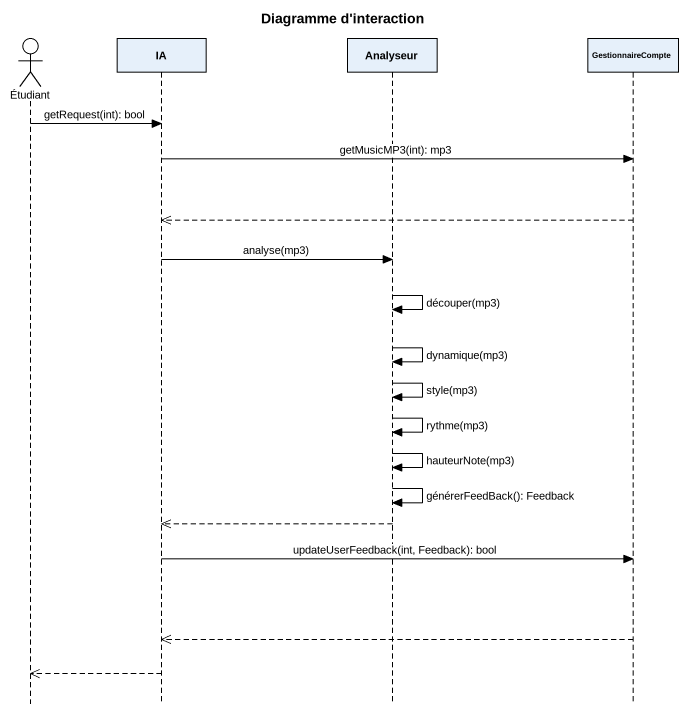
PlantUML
@startuml
title Diagramme d'interaction
hide footbox
actor Étudiant
participant IA
participant Analyseur
participant GestionnaireCompte

Étudiant -> IA : getRequest(int): bool
IA -> GestionnaireCompte : getMusicMP3(int): mp3
GestionnaireCompte -->> IA
IA -> Analyseur : analyse(mp3)
Analyseur -> Analyseur : découper(mp3)
Analyseur -> Analyseur : dynamique(mp3)
Analyseur -> Analyseur : style(mp3)
Analyseur -> Analyseur : rythme(mp3)
Analyseur -> Analyseur : hauteurNote(mp3)
Analyseur -> Analyseur : générerFeedBack(): Feedback
Analyseur -->> IA
IA -> GestionnaireCompte : updateUserFeedback(int, Feedback): bool
GestionnaireCompte -->> IA
IA -->> Étudiant
@enduml
